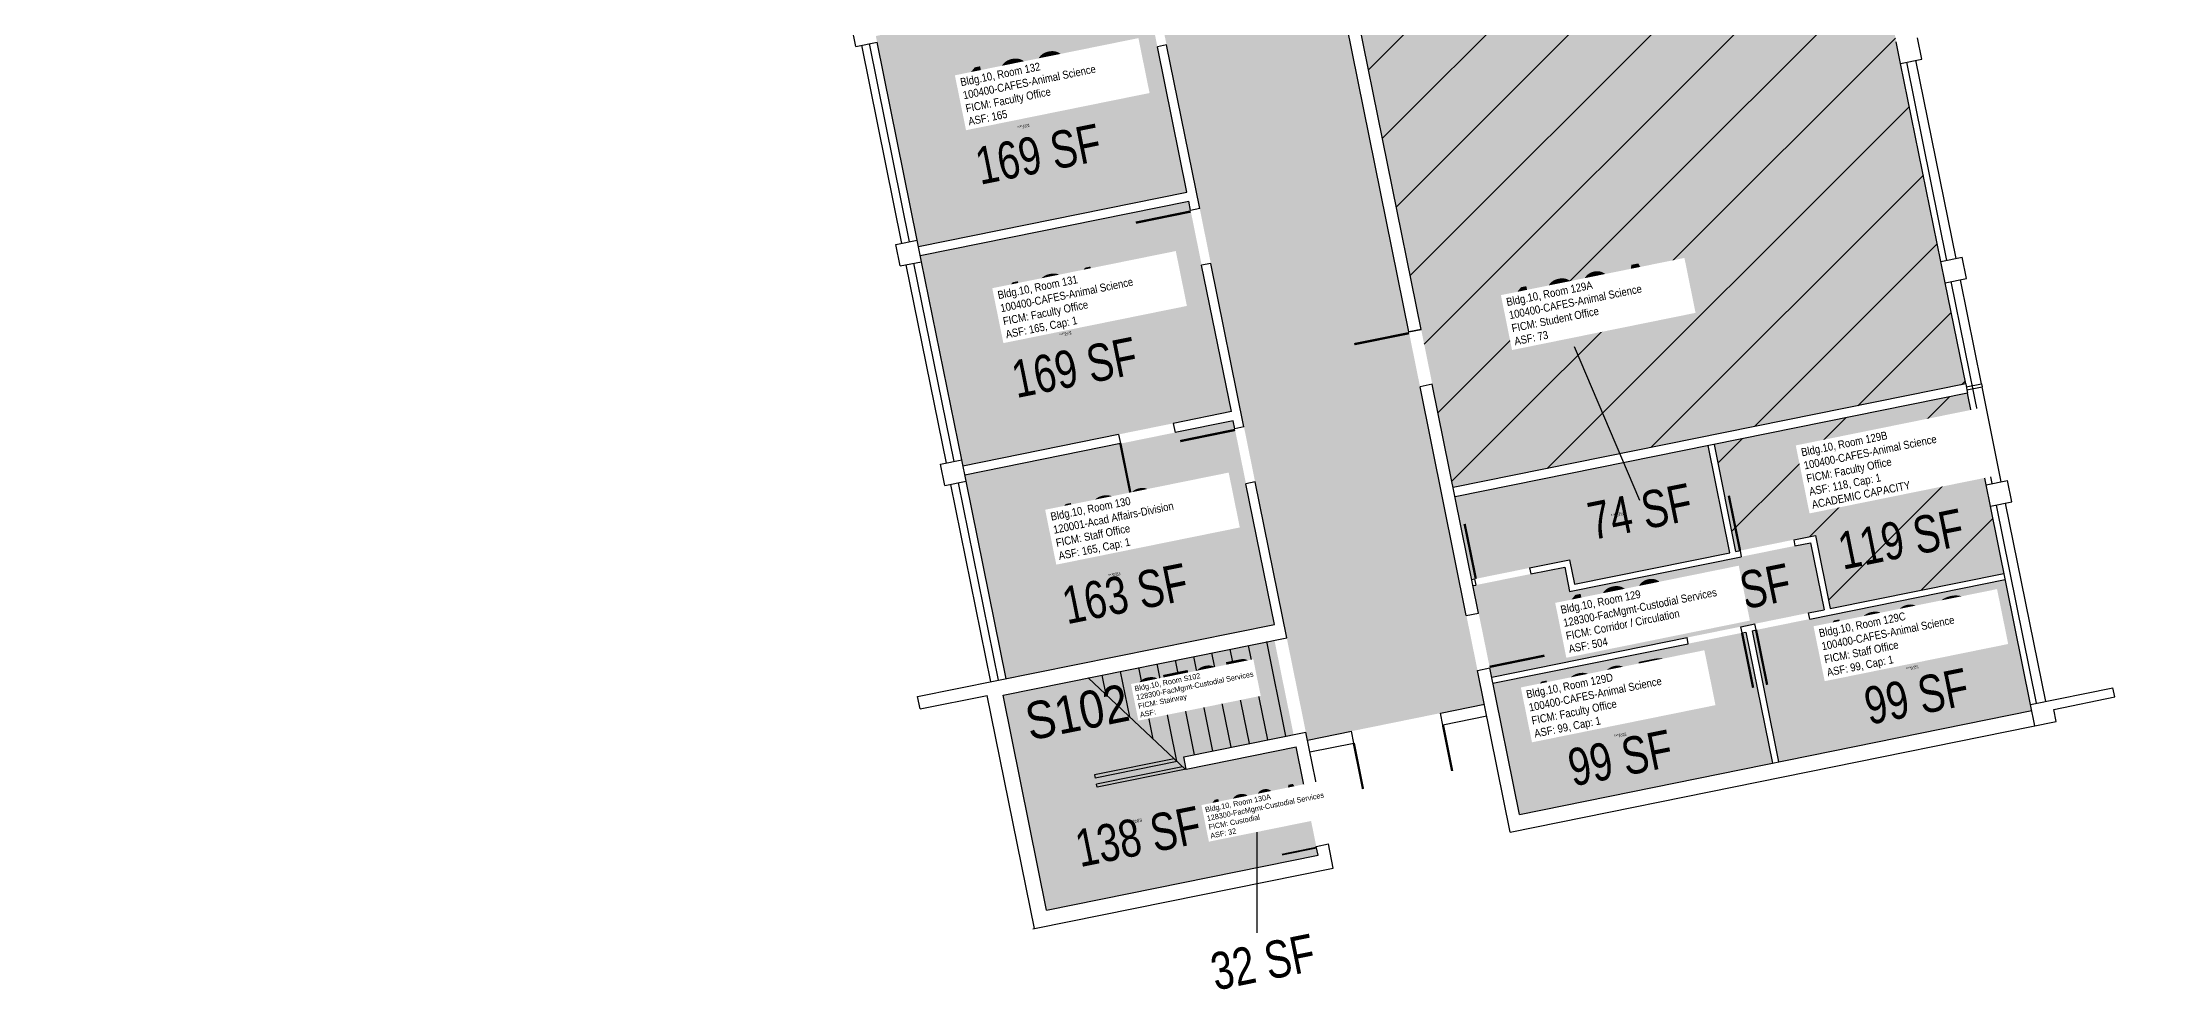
# Model space of a CAD drawing. Header units: inches. Extents: x 69210405 to 69213239, y 27678837 to 27683194.
# Drawn here: x 69210740 to 69212093, y 27678837 to 27679446 of the extents above; entities that cross this region are included whole.
import ezdxf
from ezdxf.enums import TextEntityAlignment as Align

# ---------------------------------------------------------------- set-up
doc = ezdxf.new("R2010")
doc.units = ezdxf.units.IN
doc.header["$LTSCALE"] = 0.25
doc.header["$MEASUREMENT"] = 0
for name, color, linetype in [('A-DOOR', 2, 'CONTINUOUS'), ('A-FLOR', 3, 'CONTINUOUS'), ('A-GLAZ', 1, 'CONTINUOUS'), ('A-IDEN-RNUM', 7, 'CONTINUOUS'), ('A-IDEN-SNUM', 4, 'CONTINUOUS'), ('A-IDEN-VNUM', 4, 'CONTINUOUS'), ('A-WALL', 5, 'CONTINUOUS'), ('AREA-TEXT', 3, 'CONTINUOUS'), ('Rooms-Capacity', 4, 'CONTINUOUS'), ('Rooms-Category-Color', 7, 'CONTINUOUS'), ('Rooms-College-Color', 7, 'CONTINUOUS'), ('Rooms-Department-Color', 7, 'CONTINUOUS'), ('Rooms-Division-Color', 7, 'CONTINUOUS'), ('Rooms-Information', 7, 'CONTINUOUS')]:
    doc.layers.add(name, color=color, linetype=linetype)
doc.styles.add('CP_AREA', font='arial.ttf', dxfattribs={"height": 15})
doc.styles.add('CP_ROOMSNUMBER', font='arial.ttf', dxfattribs={"height": 1})
doc.styles.add('CP_ROOMVNUMBER', font='arial.ttf', dxfattribs={"width": 0.85, "height": 0.075})
pattern_1 = [(45, (0, 0), (-26.516504294, 26.516504294), [])]

msp = doc.modelspace()

# ---------------------------------------------------------------- hatches: boundary and pattern name
at = {"layer": 'Rooms-Capacity'}
h = msp.add_hatch(dxfattribs=at)
h.set_pattern_fill('ANSI31', color=256, scale=300, style=0)
h.set_pattern_definition(pattern_1)
h.paths.add_polyline_path([(69211646.9, 27679160), (69211976.2, 27679226.7), (69211862.1, 27679789.5), (69211532.8, 27679722.8)])
h = msp.add_hatch(dxfattribs=at)
h.set_pattern_fill('ANSI31', color=256, scale=300, style=0)
h.set_pattern_definition(pattern_1)
h.paths.add_polyline_path([(69211828.6, 27679119), (69211814.7, 27679187.8), (69211977.3, 27679220.8), (69212000.8, 27679104.9), (69211889.1, 27679082.3), (69211879.6, 27679129.3)])
at = {"layer": 'Rooms-Category-Color', "true_color": 0xadadad}
for points in [[(69211038.4, 27682122.3), (69211056, 27682125.9), (69211040.9, 27682200.4), (69211023.3, 27682196.8), (69211016.2, 27682232.1), (69211035.8, 27682236.1), (69211022.6, 27682300.8), (69211136.3, 27682323.8), (69211134.7, 27682331.7), (69211209.2, 27682346.8), (69212111.9, 27682529.7), (69212115.6, 27682511.6), (69212139.1, 27682516.3), (69212135.4, 27682534.5), (69212751, 27682659.2), (69212748.7, 27682671), (69212868.3, 27682695.2), (69212844.4, 27682812.8), (69210740, 27682386.4), (69210755.5, 27682309.9), (69210759.4, 27682310.7), (69210781.7, 27682200.9), (69210788.4, 27682167.6), (69210906, 27682191.4), (69211007.7, 27681689.7), (69211007.7, 27681689.7), (69211282.6, 27680333.3), (69211159.1, 27680308.2), (69211159.9, 27680304.3), (69211105, 27680293.2), (69211118.5, 27680226.5), (69211173.4, 27680237.6), (69211174.2, 27680233.7), (69211268.3, 27680252.8), (69211272.8, 27680230.2), (69211302.2, 27680236.2), (69211553.2, 27678997.7), (69211666.9, 27679020.8)], [(69211671.6, 27679038.2), (69211885.2, 27679081.5), (69211876.5, 27679124.6), (69211721.6, 27679093.2), (69211718.5, 27679108.9), (69211659.6, 27679097)], [(69211357.6, 27679026.6), (69211385.6, 27678888.4), (69211496, 27678910.8), (69211481.9, 27678980.4), (69211475.3, 27678979), (69211473.7, 27678986.9), (69211544.3, 27679001.2), (69211532, 27679061.9)], [(69211545.9, 27678993.3), (69211481.9, 27678980.4), (69211496, 27678910.8), (69211560, 27678923.8)]]:
    msp.add_hatch(color=253, dxfattribs=at).paths.add_polyline_path(points)
at = {"layer": 'Rooms-Category-Color', "true_color": 0xe3f498}
msp.add_hatch(color=61, dxfattribs=at).paths.add_polyline_path([(69211646.9, 27679160), (69211976.2, 27679226.7), (69211862.1, 27679789.5), (69211532.8, 27679722.8)])
at = {"layer": 'Rooms-Category-Color', "true_color": 0xfa9ba3}
for points in [[(69211275.8, 27679450.3), (69211276.6, 27679446.4), (69211276.6, 27679446.4), (69211302.4, 27679319), (69211302.4, 27679319), (69211303.2, 27679315), (69211475.7, 27679350), (69211448.3, 27679485.2)], [(69211304.4, 27679309.2), (69211305.2, 27679305.2), (69211305.2, 27679305.2), (69211331, 27679177.8), (69211331, 27679177.8), (69211331.8, 27679173.9), (69211504.3, 27679208.9), (69211476.9, 27679344.1)], [(69211828.6, 27679119), (69211814.7, 27679187.8), (69211977.3, 27679220.8), (69212000.8, 27679104.9), (69211889.1, 27679082.3), (69211879.6, 27679129.3)], [(69211333, 27679168), (69211333.8, 27679164.1), (69211333.8, 27679164.1), (69211359.5, 27679037.2), (69211532, 27679072.1), (69211505.5, 27679203)], [(69211648.1, 27679154.1), (69211810.7, 27679187), (69211824.7, 27679118.2), (69211724.8, 27679097.9), (69211721.6, 27679113.6), (69211658.9, 27679100.9)], [(69211838.9, 27679068), (69212001.6, 27679101), (69212018.7, 27679016.7), (69211856, 27678983.7)], [(69211672.4, 27679034.3), (69211835, 27679067.2), (69211852.1, 27678982.9), (69211689.4, 27678950)]]:
    msp.add_hatch(color=241, dxfattribs=at).paths.add_polyline_path(points)
at = {"layer": 'Rooms-College-Color', "true_color": 0xadadad}
for points in [[(69211038.4, 27682122.3), (69211056, 27682125.9), (69211040.9, 27682200.4), (69211023.3, 27682196.8), (69211016.2, 27682232.1), (69211035.8, 27682236.1), (69211022.6, 27682300.8), (69211136.3, 27682323.8), (69211134.7, 27682331.7), (69211209.2, 27682346.8), (69212111.9, 27682529.7), (69212115.6, 27682511.6), (69212139.1, 27682516.3), (69212135.4, 27682534.5), (69212751, 27682659.2), (69212748.7, 27682671), (69212868.3, 27682695.2), (69212844.4, 27682812.8), (69210740, 27682386.4), (69210755.5, 27682309.9), (69210759.4, 27682310.7), (69210781.7, 27682200.9), (69210788.4, 27682167.6), (69210906, 27682191.4), (69211007.7, 27681689.7), (69211007.7, 27681689.7), (69211282.6, 27680333.3), (69211159.1, 27680308.2), (69211159.9, 27680304.3), (69211105, 27680293.2), (69211118.5, 27680226.5), (69211173.4, 27680237.6), (69211174.2, 27680233.7), (69211268.3, 27680252.8), (69211272.8, 27680230.2), (69211302.2, 27680236.2), (69211553.2, 27678997.7), (69211666.9, 27679020.8)], [(69211357.6, 27679026.6), (69211385.6, 27678888.4), (69211496, 27678910.8), (69211481.9, 27678980.4), (69211475.3, 27678979), (69211473.7, 27678986.9), (69211544.3, 27679001.2), (69211532, 27679061.9)]]:
    msp.add_hatch(color=253, dxfattribs=at).paths.add_polyline_path(points)
at = {"layer": 'Rooms-College-Color', "true_color": 0xb2d6e9}
msp.add_hatch(color=254, dxfattribs=at).paths.add_polyline_path([(69211646.9, 27679160), (69211976.2, 27679226.7), (69211862.1, 27679789.5), (69211532.8, 27679722.8)])
at = {"layer": 'Rooms-College-Color', "true_color": 0x80bc67}
for points in [[(69211275.8, 27679450.3), (69211276.6, 27679446.4), (69211276.6, 27679446.4), (69211302.4, 27679319), (69211302.4, 27679319), (69211303.2, 27679315), (69211475.7, 27679350), (69211448.3, 27679485.2)], [(69211304.4, 27679309.2), (69211305.2, 27679305.2), (69211305.2, 27679305.2), (69211331, 27679177.8), (69211331, 27679177.8), (69211331.8, 27679173.9), (69211504.3, 27679208.9), (69211476.9, 27679344.1)], [(69211333, 27679168), (69211333.8, 27679164.1), (69211333.8, 27679164.1), (69211359.5, 27679037.2), (69211532, 27679072.1), (69211505.5, 27679203)]]:
    msp.add_hatch(color=83, dxfattribs=at).paths.add_polyline_path(points)
at = {"layer": 'Rooms-College-Color', "true_color": 0xe3c5e1}
for points in [[(69211828.6, 27679119), (69211814.7, 27679187.8), (69211977.3, 27679220.8), (69212000.8, 27679104.9), (69211889.1, 27679082.3), (69211879.6, 27679129.3)], [(69211648.1, 27679154.1), (69211810.7, 27679187), (69211824.7, 27679118.2), (69211724.8, 27679097.9), (69211721.6, 27679113.6), (69211658.9, 27679100.9)], [(69211671.6, 27679038.2), (69211885.2, 27679081.5), (69211876.5, 27679124.6), (69211721.6, 27679093.2), (69211718.5, 27679108.9), (69211659.6, 27679097)], [(69211838.9, 27679068), (69212001.6, 27679101), (69212018.7, 27679016.7), (69211856, 27678983.7)], [(69211672.4, 27679034.3), (69211835, 27679067.2), (69211852.1, 27678982.9), (69211689.4, 27678950)], [(69211545.9, 27678993.3), (69211481.9, 27678980.4), (69211496, 27678910.8), (69211560, 27678923.8)]]:
    msp.add_hatch(color=254, dxfattribs=at).paths.add_polyline_path(points)
at = {"layer": 'Rooms-Department-Color', "true_color": 0xacacac}
for points in [[(69211038.4, 27682122.3), (69211056, 27682125.9), (69211040.9, 27682200.4), (69211023.3, 27682196.8), (69211016.2, 27682232.1), (69211035.8, 27682236.1), (69211022.6, 27682300.8), (69211136.3, 27682323.8), (69211134.7, 27682331.7), (69211209.2, 27682346.8), (69212111.9, 27682529.7), (69212115.6, 27682511.6), (69212139.1, 27682516.3), (69212135.4, 27682534.5), (69212751, 27682659.2), (69212748.7, 27682671), (69212868.3, 27682695.2), (69212844.4, 27682812.8), (69210740, 27682386.4), (69210755.5, 27682309.9), (69210759.4, 27682310.7), (69210781.7, 27682200.9), (69210788.4, 27682167.6), (69210906, 27682191.4), (69211007.7, 27681689.7), (69211007.7, 27681689.7), (69211282.6, 27680333.3), (69211159.1, 27680308.2), (69211159.9, 27680304.3), (69211105, 27680293.2), (69211118.5, 27680226.5), (69211173.4, 27680237.6), (69211174.2, 27680233.7), (69211268.3, 27680252.8), (69211272.8, 27680230.2), (69211302.2, 27680236.2), (69211553.2, 27678997.7), (69211666.9, 27679020.8)], [(69211671.6, 27679038.2), (69211885.2, 27679081.5), (69211876.5, 27679124.6), (69211721.6, 27679093.2), (69211718.5, 27679108.9), (69211659.6, 27679097)], [(69211357.6, 27679026.6), (69211385.6, 27678888.4), (69211496, 27678910.8), (69211481.9, 27678980.4), (69211475.3, 27678979), (69211473.7, 27678986.9), (69211544.3, 27679001.2), (69211532, 27679061.9)], [(69211545.9, 27678993.3), (69211481.9, 27678980.4), (69211496, 27678910.8), (69211560, 27678923.8)]]:
    msp.add_hatch(color=253, dxfattribs=at).paths.add_polyline_path(points)
at = {"layer": 'Rooms-Department-Color', "true_color": 0xb2d6e9}
msp.add_hatch(color=254, dxfattribs=at).paths.add_polyline_path([(69211646.9, 27679160), (69211976.2, 27679226.7), (69211862.1, 27679789.5), (69211532.8, 27679722.8)])
at = {"layer": 'Rooms-Department-Color', "true_color": 0xe3c5e1}
for points in [[(69211275.8, 27679450.3), (69211276.6, 27679446.4), (69211276.6, 27679446.4), (69211302.4, 27679319), (69211302.4, 27679319), (69211303.2, 27679315), (69211475.7, 27679350), (69211448.3, 27679485.2)], [(69211304.4, 27679309.2), (69211305.2, 27679305.2), (69211305.2, 27679305.2), (69211331, 27679177.8), (69211331, 27679177.8), (69211331.8, 27679173.9), (69211504.3, 27679208.9), (69211476.9, 27679344.1)], [(69211828.6, 27679119), (69211814.7, 27679187.8), (69211977.3, 27679220.8), (69212000.8, 27679104.9), (69211889.1, 27679082.3), (69211879.6, 27679129.3)], [(69211648.1, 27679154.1), (69211810.7, 27679187), (69211824.7, 27679118.2), (69211724.8, 27679097.9), (69211721.6, 27679113.6), (69211658.9, 27679100.9)], [(69211838.9, 27679068), (69212001.6, 27679101), (69212018.7, 27679016.7), (69211856, 27678983.7)], [(69211672.4, 27679034.3), (69211835, 27679067.2), (69211852.1, 27678982.9), (69211689.4, 27678950)]]:
    msp.add_hatch(color=254, dxfattribs=at).paths.add_polyline_path(points)
at = {"layer": 'Rooms-Department-Color', "true_color": 0x62f98f}
msp.add_hatch(color=91, dxfattribs=at).paths.add_polyline_path([(69211333, 27679168), (69211333.8, 27679164.1), (69211333.8, 27679164.1), (69211359.5, 27679037.2), (69211532, 27679072.1), (69211505.5, 27679203)])
at = {"layer": 'Rooms-Division-Color', "true_color": 0xadadad}
for points in [[(69211038.4, 27682122.3), (69211056, 27682125.9), (69211040.9, 27682200.4), (69211023.3, 27682196.8), (69211016.2, 27682232.1), (69211035.8, 27682236.1), (69211022.6, 27682300.8), (69211136.3, 27682323.8), (69211134.7, 27682331.7), (69211209.2, 27682346.8), (69212111.9, 27682529.7), (69212115.6, 27682511.6), (69212139.1, 27682516.3), (69212135.4, 27682534.5), (69212751, 27682659.2), (69212748.7, 27682671), (69212868.3, 27682695.2), (69212844.4, 27682812.8), (69210740, 27682386.4), (69210755.5, 27682309.9), (69210759.4, 27682310.7), (69210781.7, 27682200.9), (69210788.4, 27682167.6), (69210906, 27682191.4), (69211007.7, 27681689.7), (69211007.7, 27681689.7), (69211282.6, 27680333.3), (69211159.1, 27680308.2), (69211159.9, 27680304.3), (69211105, 27680293.2), (69211118.5, 27680226.5), (69211173.4, 27680237.6), (69211174.2, 27680233.7), (69211268.3, 27680252.8), (69211272.8, 27680230.2), (69211302.2, 27680236.2), (69211553.2, 27678997.7), (69211666.9, 27679020.8)], [(69211671.6, 27679038.2), (69211885.2, 27679081.5), (69211876.5, 27679124.6), (69211721.6, 27679093.2), (69211718.5, 27679108.9), (69211659.6, 27679097)], [(69211357.6, 27679026.6), (69211385.6, 27678888.4), (69211496, 27678910.8), (69211481.9, 27678980.4), (69211475.3, 27678979), (69211473.7, 27678986.9), (69211544.3, 27679001.2), (69211532, 27679061.9)], [(69211545.9, 27678993.3), (69211481.9, 27678980.4), (69211496, 27678910.8), (69211560, 27678923.8)]]:
    msp.add_hatch(color=253, dxfattribs=at).paths.add_polyline_path(points)
at = {"layer": 'Rooms-Division-Color', "true_color": 0xb2d6e9}
msp.add_hatch(color=254, dxfattribs=at).paths.add_polyline_path([(69211646.9, 27679160), (69211976.2, 27679226.7), (69211862.1, 27679789.5), (69211532.8, 27679722.8)])
at = {"layer": 'Rooms-Division-Color', "true_color": 0xe3c5e1}
for points in [[(69211275.8, 27679450.3), (69211276.6, 27679446.4), (69211276.6, 27679446.4), (69211302.4, 27679319), (69211302.4, 27679319), (69211303.2, 27679315), (69211475.7, 27679350), (69211448.3, 27679485.2)], [(69211304.4, 27679309.2), (69211305.2, 27679305.2), (69211305.2, 27679305.2), (69211331, 27679177.8), (69211331, 27679177.8), (69211331.8, 27679173.9), (69211504.3, 27679208.9), (69211476.9, 27679344.1)], [(69211828.6, 27679119), (69211814.7, 27679187.8), (69211977.3, 27679220.8), (69212000.8, 27679104.9), (69211889.1, 27679082.3), (69211879.6, 27679129.3)], [(69211648.1, 27679154.1), (69211810.7, 27679187), (69211824.7, 27679118.2), (69211724.8, 27679097.9), (69211721.6, 27679113.6), (69211658.9, 27679100.9)], [(69211838.9, 27679068), (69212001.6, 27679101), (69212018.7, 27679016.7), (69211856, 27678983.7)], [(69211672.4, 27679034.3), (69211835, 27679067.2), (69211852.1, 27678982.9), (69211689.4, 27678950)]]:
    msp.add_hatch(color=254, dxfattribs=at).paths.add_polyline_path(points)
at = {"layer": 'Rooms-Division-Color', "true_color": 0x62f98f}
msp.add_hatch(color=91, dxfattribs=at).paths.add_polyline_path([(69211333, 27679168), (69211333.8, 27679164.1), (69211333.8, 27679164.1), (69211359.5, 27679037.2), (69211532, 27679072.1), (69211505.5, 27679203)])

# ---------------------------------------------------------------- linework, layer by layer
at = {"layer": 'A-DOOR'}
for points in [[(69211449.8, 27679477.9, 1.5, 1.5, 0), (69211414.5, 27679470.8, 0, 0, 0), (69211414.3, 27679471.5, 0, 0, 0.414214), (69211456.8, 27679443.4, 0, 0, 0.414214)], [(69211478.2, 27679337.5, 1.5, 1.5, 0), (69211442.9, 27679330.3, 0, 0, 0), (69211442.8, 27679331.1, 0, 0, 0.414214), (69211485.2, 27679302.9, 0, 0, 0.414214)], [(69211618.5, 27679259.3, 1.5, 1.5, 0), (69211583.3, 27679252.2, 0, 0, 0), (69211583.1, 27679252.9, 0, 0, 0.414214), (69211625.6, 27679224.8, 0, 0, 0.414214)], [(69211433, 27679188.3, 1.5, 1.5, 0), (69211440.1, 27679153, 0, 0, 0), (69211439.4, 27679152.8, 0, 0, 0.399711), (69211468.2, 27679195.4, 0, 0, 0.414214)], [(69211506.7, 27679197.1, 1.5, 1.5, 0), (69211471.4, 27679189.9, 0, 0, 0), (69211471.2, 27679190.7, 0, 0, 0.414214), (69211513.7, 27679162.5, 0, 0, 0.414214)], [(69211831.2, 27679119.5, 1.5, 1.5, 0), (69211824, 27679154.8, 0, 0, 0), (69211823.3, 27679154.6, 0, 0, -0.414214), (69211865.7, 27679126.5, 0, 0, -0.414214)], [(69211661.4, 27679101.4, 1.5, 1.5, 0), (69211654.2, 27679136.7, 0, 0, 0), (69211653.5, 27679136.6, 0, 0, -0.414214), (69211695.9, 27679108.4, 0, 0, -0.414214)], [(69211670.2, 27679044.8, 1.5, 1.5, 0), (69211705.5, 27679052, 0, 0, 0), (69211705.7, 27679051.2, 0, 0, 0.414214), (69211663.2, 27679079.4, 0, 0, 0.414214)], [(69211832.5, 27679066.7, 1.5, 1.5, 0), (69211839.6, 27679031.4, 0, 0, 0), (69211840.4, 27679031.6, 0, 0, -0.414214), (69211797.9, 27679059.7, 0, 0, -0.414214)], [(69211841.5, 27679068.5, 1.5, 1.5, 0), (69211848.6, 27679033.3, 0, 0, 0), (69211847.9, 27679033.1, 0, 0, 0.414214), (69211876, 27679075.5, 0, 0, 0.414214)], [(69211583, 27678995.7, 1.5, 1.5, 0), (69211588.9, 27678966.3, 0, 0, 0), (69211588.2, 27678966.1, 0, 0, 0.414214), (69211611.6, 27679001.5, 0, 0, 0.414214)], [(69211640.3, 27679007.3, 1.5, 1.5, 0), (69211646.2, 27678977.9, 0, 0, 0), (69211647, 27678978, 0, 0, -0.414214), (69211611.6, 27679001.5, 0, 0, -0.414214)], [(69211558.9, 27678928.6, 1.12, 1.12, 0), (69211536.8, 27678924.1, 0, 0, 0), (69211536.9, 27678923.6, 0, 0, -0.414214), (69211554.5, 27678950.1, 0, 0, -0.414214)]]:
    msp.add_lwpolyline(points, format="xyseb", dxfattribs=at)
at = {"layer": 'A-FLOR'}
for p, q in [((69211504.1, 27678993.1), (69211491.8, 27679053.8)), ((69211515.9, 27678995.5), (69211503.6, 27679056.2)), ((69211527.7, 27678997.8), (69211515.4, 27679058.6)), ((69211539.4, 27679000.2), (69211527.1, 27679061)), ((69211423.9, 27679026.8), (69211421.3, 27679039.5)), ((69211439, 27679012.6), (69211433, 27679041.9)), ((69211454.1, 27678998.4), (69211444.8, 27679044.3)), ((69211469.2, 27678984.2), (69211456.6, 27679046.7)), ((69211480.6, 27678988.3), (69211468.3, 27679049)), ((69211492.4, 27678990.7), (69211480.1, 27679051.4)), ((69211474.8, 27678978.9), (69211412.2, 27679037.7)), ((69211467.6, 27678985.7), (69211416.4, 27678975.3)), ((69211469.4, 27678984), (69211416.8, 27678973.3)), ((69211416.4, 27678975.3), (69211416.8, 27678973.3)), ((69211473, 27678980.6), (69211417.6, 27678969.4)), ((69211475.3, 27678979), (69211418, 27678967.4)), ((69211418, 27678967.4), (69211417.6, 27678969.4))]:
    msp.add_line(p, q, dxfattribs=at)
at = {"layer": 'A-GLAZ'}
for p, q in [((69211292.6, 27679317), (69211266.8, 27679444.4)), ((69211297.5, 27679318), (69211271.7, 27679445.4)), ((69211302.4, 27679319), (69211276.6, 27679446.4)), ((69211960.2, 27679305.3), (69211934.4, 27679432.7)), ((69211964.1, 27679306.1), (69211938.3, 27679433.5)), ((69211970, 27679307.3), (69211944.2, 27679434.7)), ((69211321.2, 27679175.8), (69211295.4, 27679303.2)), ((69211326.1, 27679176.8), (69211300.3, 27679304.2)), ((69211331, 27679177.8), (69211305.2, 27679305.2)), ((69211976.2, 27679226.7), (69211963, 27679291.6)), ((69211993.2, 27679162.6), (69211966.9, 27679292.4)), ((69211986.3, 27679226.7), (69211972.8, 27679293.6)), ((69211989.3, 27679161.8), (69211977.3, 27679220.8)), ((69211999.1, 27679163.7), (69211986.7, 27679224.7)), ((69211349.7, 27679035.2), (69211324, 27679162.1)), ((69211354.6, 27679036.2), (69211328.9, 27679163.1)), ((69211359.5, 27679037.2), (69211333.8, 27679164.1)), ((69212017.9, 27679020.6), (69211992.1, 27679148)), ((69212021.8, 27679021.4), (69211996, 27679148.8)), ((69212027.7, 27679022.6), (69212001.9, 27679150))]:
    msp.add_line(p, q, dxfattribs=at)
at = {"layer": 'A-IDEN-VNUM'}
msp.add_line((69211766.7, 27679151.7), (69211724.8, 27679250.5), dxfattribs=at)
at = {"layer": 'A-WALL'}
for p, q in [((69211618.4, 27679260.1), (69211536.9, 27679662.4)), ((69211626.3, 27679261.6), (69211544.8, 27679664)), ((69211262.9, 27679443.6), (69211260.1, 27679457.3)), ((69211262.9, 27679443.6), (69211276.6, 27679446.4)), ((69211462.7, 27679444.6), (69211456.8, 27679443.4)), ((69211484, 27679339.4), (69211462.7, 27679444.6)), ((69211934.4, 27679432.7), (69211931.6, 27679446.5)), ((69211948.1, 27679435.5), (69211945.3, 27679449.2)), ((69211475.7, 27679350), (69211456.8, 27679443.4)), ((69211934.4, 27679432.7), (69211948.1, 27679435.5)), ((69211303.2, 27679315), (69211475.7, 27679350)), ((69211304.4, 27679309.2), (69211476.9, 27679344.1)), ((69211478.1, 27679338.2), (69211476.9, 27679344.1)), ((69211484, 27679339.4), (69211478.1, 27679338.2)), ((69211288.7, 27679316.2), (69211302.4, 27679319)), ((69211291.5, 27679302.5), (69211288.7, 27679316.2)), ((69211305.2, 27679305.2), (69211302.4, 27679319)), ((69211291.5, 27679302.5), (69211305.2, 27679305.2)), ((69211491.1, 27679304.1), (69211485.2, 27679302.9)), ((69211504.3, 27679208.9), (69211485.2, 27679302.9)), ((69211512.4, 27679199), (69211491.1, 27679304.1)), ((69211960.2, 27679305.3), (69211973.9, 27679308.1)), ((69211963, 27679291.6), (69211960.2, 27679305.3)), ((69211976.7, 27679294.4), (69211973.9, 27679308.1)), ((69211963, 27679291.6), (69211976.7, 27679294.4)), ((69211618.4, 27679260.1), (69211626.3, 27679261.6)), ((69211626.3, 27679261.6), (69211618.4, 27679260.1)), ((69211633.4, 27679226.4), (69211625.6, 27679224.8)), ((69211655.3, 27679077.8), (69211625.6, 27679224.8)), ((69211663.2, 27679079.4), (69211633.4, 27679226.4)), ((69211976.2, 27679226.7), (69211646.9, 27679160)), ((69211977.3, 27679220.8), (69211648.1, 27679154.1)), ((69211976.2, 27679226.7), (69211976.9, 27679222.8)), ((69211976.5, 27679224.7), (69211986.3, 27679226.7)), ((69211976.9, 27679222.8), (69211986.7, 27679224.7)), ((69211976.9, 27679222.8), (69211977.3, 27679220.8)), ((69211986.3, 27679226.7), (69211986.7, 27679224.7)), ((69211504.3, 27679208.9), (69211467, 27679201.3)), ((69211467, 27679201.3), (69211468.2, 27679195.4)), ((69211505.5, 27679203), (69211468.2, 27679195.4)), ((69211506.5, 27679197.8), (69211505.5, 27679203)), ((69211431.8, 27679194.2), (69211331.8, 27679173.9)), ((69211433, 27679188.3), (69211333, 27679168)), ((69211431.8, 27679194.2), (69211433, 27679188.3)), ((69211512.4, 27679199), (69211506.5, 27679197.8)), ((69211824.7, 27679118.2), (69211810.7, 27679187)), ((69211828.6, 27679119), (69211814.7, 27679187.8)), ((69211317.3, 27679175), (69211331, 27679177.8)), ((69211320.1, 27679161.3), (69211317.3, 27679175)), ((69211333.8, 27679164.1), (69211331, 27679177.8)), ((69211320.1, 27679161.3), (69211333.8, 27679164.1)), ((69211519.6, 27679163.7), (69211513.7, 27679162.5)), ((69211532, 27679072.1), (69211513.7, 27679162.5)), ((69211539.9, 27679063.5), (69211519.6, 27679163.7)), ((69211989.3, 27679161.8), (69212003, 27679164.5)), ((69211992.1, 27679148), (69211989.3, 27679161.8)), ((69212005.8, 27679150.8), (69212003, 27679164.5)), ((69211992.1, 27679148), (69212005.8, 27679150.8)), ((69211828.6, 27679119), (69211831.2, 27679119.5)), ((69211831.2, 27679119.5), (69211831.9, 27679115.6)), ((69211865.7, 27679126.5), (69211879.6, 27679129.3)), ((69211865.7, 27679126.5), (69211866.5, 27679122.6)), ((69211866.5, 27679122.6), (69211876.5, 27679124.6)), ((69211876.5, 27679124.6), (69211885.2, 27679081.5)), ((69211879.6, 27679129.3), (69211889.1, 27679082.3)), ((69211695.9, 27679108.4), (69211721.6, 27679113.6)), ((69211695.9, 27679108.4), (69211696.7, 27679104.5)), ((69211696.7, 27679104.5), (69211718.5, 27679108.9)), ((69211718.5, 27679108.9), (69211721.6, 27679093.2)), ((69211721.6, 27679093.2), (69211831.9, 27679115.6)), ((69211721.6, 27679113.6), (69211724.8, 27679097.9)), ((69211724.8, 27679097.9), (69211824.7, 27679118.2)), ((69211660.6, 27679101.3), (69211661.4, 27679097.4)), ((69211876, 27679075.5), (69212001.6, 27679101)), ((69211889.1, 27679082.3), (69212000.8, 27679104.9)), ((69211655.3, 27679077.8), (69211663.2, 27679079.4)), ((69211875.2, 27679079.5), (69211885.2, 27679081.5)), ((69211876, 27679075.5), (69211875.2, 27679079.5)), ((69211302.6, 27679025.7), (69211532, 27679072.1)), ((69211831.7, 27679070.6), (69211840.7, 27679072.5)), ((69211832.5, 27679066.7), (69211831.7, 27679070.6)), ((69211832.5, 27679066.7), (69211835, 27679067.2)), ((69211835, 27679067.2), (69211852.1, 27678982.9)), ((69211838.9, 27679068), (69211841.5, 27679068.5)), ((69211838.9, 27679068), (69211856, 27678983.7)), ((69211841.5, 27679068.5), (69211840.7, 27679072.5)), ((69211357.6, 27679026.6), (69211539.9, 27679063.5)), ((69211671.6, 27679038.2), (69211797.2, 27679063.6)), ((69211672.4, 27679034.3), (69211797.9, 27679059.7)), ((69211797.9, 27679059.7), (69211797.2, 27679063.6)), ((69211662.5, 27679042.5), (69211670.4, 27679044.1)), ((69211683.5, 27678938.6), (69211662.5, 27679042.5)), ((69211689.4, 27678950), (69211670.4, 27679044.1)), ((69211304.2, 27679017.8), (69211302.6, 27679025.7)), ((69211304.2, 27679017.8), (69211347.4, 27679026.5)), ((69211377.8, 27678876.6), (69211347.4, 27679026.5)), ((69211385.6, 27678888.4), (69211357.6, 27679026.6)), ((69212017.9, 27679020.6), (69212070.8, 27679031.4)), ((69212032.8, 27679017.5), (69212072, 27679025.5)), ((69212072, 27679025.5), (69212070.8, 27679031.4)), ((69211638.7, 27679015.1), (69211666.9, 27679020.8)), ((69211689.4, 27678950), (69212018.7, 27679016.7)), ((69212020.7, 27679006.9), (69212017.9, 27679020.6)), ((69212034.4, 27679009.7), (69212032.8, 27679017.5)), ((69211473.7, 27678986.9), (69211552.2, 27679002.8)), ((69211562.6, 27678951.5), (69211552.2, 27679002.8)), ((69211553.2, 27678997.7), (69211581.4, 27679003.4)), ((69211683.5, 27678938.6), (69212034.4, 27679009.7)), ((69211475.3, 27678979), (69211473.7, 27678986.9)), ((69211475.3, 27678979), (69211545.9, 27678993.3)), ((69211554.7, 27678949.9), (69211545.9, 27678993.3)), ((69211554.7, 27678949.9), (69211562.6, 27678951.5)), ((69211558.8, 27678929.4), (69211566.7, 27678931)), ((69211569.8, 27678915.5), (69211566.7, 27678931)), ((69211385.6, 27678888.4), (69211560, 27678923.8)), ((69211560, 27678923.8), (69211558.8, 27678929.4)), ((69211377.8, 27678876.6), (69211569.8, 27678915.5)), ((69211376.8, 27678876.4), (69211377.8, 27678876.6)), ((69211376.8, 27678876.4), (69211377.8, 27678876.6))]:
    msp.add_line(p, q, dxfattribs=at)
for points in [[(69211658.9, 27679100.9), (69211660.6, 27679101.3)], [(69211659.6, 27679097), (69211661.4, 27679097.4)], [(69211640.3, 27679007.3), (69211638.7, 27679015.1)], [(69211668.4, 27679013.1), (69211640.3, 27679007.3)], [(69211583, 27678995.7), (69211581.4, 27679003.4)], [(69211583, 27678995.6), (69211554.8, 27678989.9)]]:
    msp.add_lwpolyline(points, dxfattribs=at)
at = {"layer": 'AREA-TEXT'}
msp.add_line((69211520.9, 27678873.9), (69211520.9, 27678946.1), dxfattribs=at)

# ---------------------------------------------------------------- texts
at = {"layer": 'A-IDEN-RNUM', "style": 'CP_ROOMSNUMBER', "width": 0.85}
for s, height, p in [('0132-00', 1, (69211372.3, 27679391.8)), ('0131-00', 1, (69211399.3, 27679258.5)), ('0129-B0', 1, (69211923.3, 27679174)), ('0129-A0', 1, (69211753.7, 27679142.3)), ('0130-00', 1, (69211430.7, 27679103.7)), ('0129-00', 1, (69211766.3, 27679080.3)), ('0129-C0', 1, (69211943.5, 27679043.8)), ('0129-D0', 1, (69211755.9, 27679000.5)), ('0130-A0', 1, (69211519.6, 27678957.8)), ('S102-00', 0.96, (69211444.5, 27678945.4))]:
    msp.add_text(s, height=height, rotation=11.46, dxfattribs=at).set_placement(p, align=Align.MIDDLE_CENTER)
at = {"layer": 'A-IDEN-SNUM', "style": 'CP_ROOMSNUMBER', "width": 0.85}
for s, height, p in [('0100013200', 1, (69211370.6, 27679392.7)), ('0100013100', 1, (69211397.6, 27679259.4)), ('01000129B0', 1, (69211921.5, 27679174.9)), ('01000129A0', 1, (69211752, 27679143.2)), ('0100013000', 1, (69211429, 27679104.6)), ('0100012900', 1, (69211764.5, 27679081.3)), ('01000129C0', 1, (69211941.7, 27679044.7)), ('01000129D0', 1, (69211754.2, 27679001.4)), ('01000130A0', 1, (69211517.9, 27678958.7)), ('0100S10200', 0.96, (69211442.8, 27678946.3))]:
    msp.add_text(s, height=height, rotation=11.46, dxfattribs=at).set_placement(p, align=Align.MIDDLE_CENTER)
at = {"layer": 'A-IDEN-VNUM', "style": 'CP_ROOMVNUMBER', "width": 0.85}
for s, height, p in [('132', 36, (69211367.1, 27679417.4)), ('131', 36, (69211391.4, 27679279.2)), ('129A', 36, (69211732.1, 27679278.9)), ('129B', 36, (69211923.3, 27679174)), ('130', 36, (69211425.5, 27679136.7)), ('129', 36, (69211753, 27679078.3)), ('129C', 36, (69211934.4, 27679064.9)), ('STOR', 24, (69211482.3, 27679031.8)), ('129D', 36, (69211746.3, 27679025.6))]:
    msp.add_text(s, height=height, rotation=11.4551, dxfattribs=at).set_placement(p, align=Align.MIDDLE_CENTER)
for s, p in [('S102', (69211374.9, 27678997.4)), ('130A', (69211491.2, 27678934.4))]:
    msp.add_text(s, height=24, rotation=11.4551, dxfattribs=at).set_placement(p)
at = {"layer": 'AREA-TEXT', "style": 'CP_AREA', "width": 0.75}
for s, p in [('169 SF', (69211380.2, 27679374.4)), ('169 SF', (69211403.5, 27679237.3)), ('74 SF', (69211766.9, 27679144.7)), ('119 SF', (69211934.6, 27679127)), ('163 SF', (69211436, 27679091.9)), ('73 SF', (69211830.3, 27679093.2)), ('99 SF', (69211944.6, 27679025.9)), ('99 SF', (69211754.2, 27678986.3)), ('138 SF', (69211444.4, 27678935.8)), ('32 SF', (69211524.6, 27678855.1))]:
    msp.add_text(s, height=24, rotation=11.4551, dxfattribs=at).set_placement(p, align=Align.MIDDLE_CENTER)

# ---------------------------------------------------------------- next in the draw order: texts
at = {"layer": 'Rooms-Information', "attachment_point": 7, "rotation": 11.4551, "style": 'CP_ROOMVNUMBER', "bg_fill": 3, "box_fill_scale": 1.5, "bg_fill_color": 256, "bg_fill_true_color": 13158600, "bg_fill_transparency": 0}
for s, insert, char_height, width in [('Bldg.10, Room 132^M^J100400-CAFES-Animal Science^M^JFICM: Faculty Office^M^JASF: 165', (69211335.8, 27679392.7), 5.143, 115.2), ('Bldg.10, Room 131^M^J100400-CAFES-Animal Science^M^JFICM: Faculty Office^M^JASF: 165, Cap: 1', (69211360.1, 27679254.4), 5.143, 115.2), ('Bldg.10, Room 129A^M^J100400-CAFES-Animal Science^M^JFICM: Student Office^M^JASF: 73', (69211686.7, 27679251.4), 5.143, 115.2), ('Bldg.10, Room 129B^M^J100400-CAFES-Animal Science^M^JFICM: Faculty Office^M^JASF: 118, Cap: 1^M^JACADEMIC CAPACITY', (69211877.9, 27679146.4), 5.1429, 115.2), ('Bldg.10, Room 130^M^J120001-Acad Affairs-Division^M^JFICM: Staff Office^M^JASF: 165, Cap: 1', (69211394.1, 27679112), 5.143, 115.2), ('Bldg.10, Room 129C^M^J100400-CAFES-Animal Science^M^JFICM: Staff Office^M^JASF: 99, Cap: 1', (69211887.9, 27679037.1), 5.143, 115.2), ('Bldg.10, Room 129D^M^J100400-CAFES-Animal Science^M^JFICM: Faculty Office^M^JASF: 99, Cap: 1', (69211699.8, 27678997.8), 5.143, 115.2), ('Bldg.10, Room S102^M^J128300-FacMgmt-Custodial Services^M^JFICM: Stairway^M^JASF: ', (69211445.9, 27679012.2), 3.429, 76.8), ('Bldg.10, Room 130A^M^J128300-FacMgmt-Custodial Services^M^JFICM: Custodial^M^JASF: 32', (69211491.2, 27678934.4), 3.429, 76.8)]:
    msp.add_mtext(s, dxfattribs=dict(at, insert=insert, char_height=char_height, width=width))

# ---------------------------------------------------------------- next in the draw order: texts
at = {"layer": 'Rooms-Information', "insert": (69211721.6, 27679053.6), "char_height": 5.143, "width": 115.2, "attachment_point": 7, "rotation": 11.4551, "style": 'CP_ROOMVNUMBER', "bg_fill": 3, "box_fill_scale": 1.5, "bg_fill_color": 256, "bg_fill_true_color": 13158600, "bg_fill_transparency": 0}
msp.add_mtext('Bldg.10, Room 129^M^J128300-FacMgmt-Custodial Services^M^JFICM: Corridor / Circulation^M^JASF: 504', dxfattribs=at)

doc.saveas('drawing.dxf')
